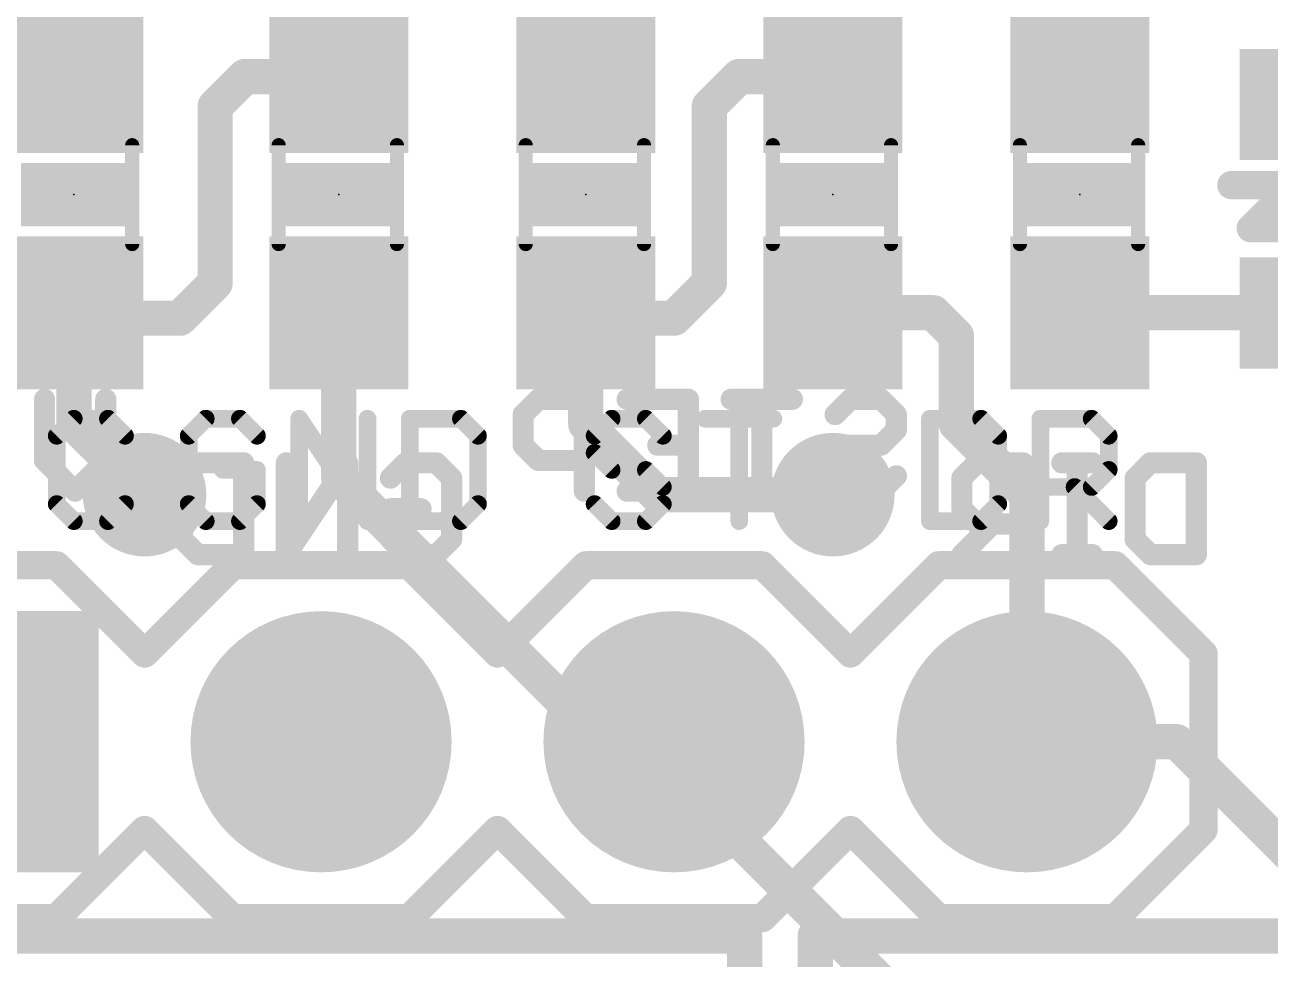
# Model space of a CAD drawing. Extents: x -11.8 to 66.2, y -19.6 to 35.5.
# Drawn here: x 23.27 to 32.23, y 3.52 to 10.24 of the extents above; entities that cross this region are included whole.
import ezdxf

# ---------------------------------------------------------------- set-up
doc = ezdxf.new("R2010")
doc.units = 0
for name, color, linetype in [('1', 12, 'CONTINUOUS'), ('17', 110, 'CONTINUOUS'), ('18', 110, 'CONTINUOUS'), ('21', 41, 'CONTINUOUS'), ('22', 40, 'CONTINUOUS'), ('23', 53, 'CONTINUOUS'), ('51', 53, 'CONTINUOUS')]:
    doc.layers.add(name, color=color, linetype=linetype)

# ---------------------------------------------------------------- blocks, each defined once
blk = doc.blocks.new('RECT')
blk.add_solid([(-0.5, -0.5), (0.5, -0.5), (-0.5, 0.5), (0.5, 0.5)])
blk = doc.blocks.new('SQUAREP')
blk.add_solid([(-0.5, -0.5), (0.5, -0.5), (-0.5, 0.5), (0.5, 0.5)])
blk = doc.blocks.new('ROUNDP')
at = {"const_width": 0.5}
blk.add_lwpolyline([(0, -0.25, 1), (0, 0.25, 1), (0, -0.25)], format="xyb", dxfattribs=at)
blk = doc.blocks.new('ROUNDV')
at = {"const_width": 0.5}
blk.add_lwpolyline([(0, -0.25, 1), (0, 0.25, 1), (0, -0.25)], format="xyb", dxfattribs=at)

msp = doc.modelspace()

# ---------------------------------------------------------------- linework, layer by layer
at = {"layer": '1', "const_width": 0.254}
for points in [[(27.305, 9.867), (27.305, 10.795)], [(23.622, 9.867), (23.622, 10.541)], [(30.861, 10.541), (30.861, 9.867)], [(21.717, 9.867), (23.622, 9.867)], [(24.853, 9.867), (24.638, 9.652)], [(25.527, 9.867), (24.853, 9.867)], [(28.409, 9.867), (28.194, 9.652)], [(29.083, 9.867), (28.409, 9.867)], [(24.638, 9.652), (24.638, 8.382)], [(28.194, 9.652), (28.194, 8.382)], [(24.638, 8.382), (24.384, 8.128)], [(28.194, 8.382), (27.94, 8.128)], [(23.661, 8.128), (23.622, 8.167)], [(23.622, 7.366), (23.622, 8.167)], [(24.384, 8.128), (23.661, 8.128)], [(25.527, 6.985), (25.527, 8.167)], [(27.344, 8.128), (27.305, 8.167)], [(27.305, 7.366), (27.305, 8.167)], [(27.94, 8.128), (27.344, 8.128)], [(29.083, 8.167), (29.806, 8.167)], [(29.806, 8.167), (29.972, 8.001)], [(30.861, 8.167), (32.4088, 8.167)], [(29.972, 8.001), (29.972, 7.366)], [(24.13, 6.858), (23.622, 7.366)], [(27.813, 6.858), (27.305, 7.366)], [(29.972, 7.366), (30.48, 6.858)], [(25.527, 6.985), (27.432, 5.08)], [(29.083, 6.858), (27.813, 6.858)], [(30.48, 6.858), (30.48, 5.08)], [(27.432, 5.08), (27.94, 5.08)], [(27.94, 5.08), (27.94, 4.8422)], [(30.48, 5.08), (31.5578, 5.08)], [(34.1778, 2.46), (31.5578, 5.08)], [(27.94, 4.8422), (30.3222, 2.46)]]:
    msp.add_lwpolyline(points, dxfattribs=at)
at = {"layer": '1', "const_width": 0.127}
for points in [[(23.622, 9.8035, 1), (23.622, 9.9305)], [(24.853, 9.9305, 1), (24.853, 9.8035)], [(24.8979, 9.8221, 1), (24.8081, 9.9119)], [(25.527, 9.8035, 1), (25.527, 9.9305)], [(28.409, 9.9305, 1), (28.409, 9.8035)], [(28.4539, 9.8221, 1), (28.3641, 9.9119)], [(29.083, 9.8035, 1), (29.083, 9.9305)], [(23.5585, 9.867, 1), (23.6855, 9.867)], [(27.2415, 9.867, 1), (27.3685, 9.867)], [(30.7975, 9.867, 1), (30.9245, 9.867)], [(24.7015, 9.652, 1), (24.5745, 9.652)], [(28.2575, 9.652, 1), (28.1305, 9.652)], [(24.5931, 9.6969, 1), (24.6829, 9.6071)], [(28.1491, 9.6969, 1), (28.2389, 9.6071)], [(24.5745, 8.382, 1), (24.7015, 8.382)], [(24.6829, 8.3371, 1), (24.5931, 8.4269)], [(28.1305, 8.382, 1), (28.2575, 8.382)], [(28.2389, 8.3371, 1), (28.1491, 8.4269)], [(23.6669, 8.2119, 1), (23.5771, 8.1221)], [(23.6855, 8.167, 1), (23.5585, 8.167)], [(23.661, 8.1915, 1), (23.661, 8.0645)], [(24.384, 8.0645, 1), (24.384, 8.1915)], [(25.5905, 8.167, 1), (25.4635, 8.167)], [(27.3499, 8.2119, 1), (27.2601, 8.1221)], [(27.3685, 8.167, 1), (27.2415, 8.167)], [(27.344, 8.1915, 1), (27.344, 8.0645)], [(27.94, 8.0645, 1), (27.94, 8.1915)], [(29.083, 8.2305, 1), (29.083, 8.1035)], [(29.8509, 8.2119, 1), (29.7611, 8.1221)], [(29.806, 8.1035, 1), (29.806, 8.2305)], [(30.861, 8.2305, 1), (30.861, 8.1035)], [(23.6161, 8.0831, 1), (23.7059, 8.1729)], [(24.3391, 8.1729, 1), (24.4289, 8.0831)], [(27.2991, 8.0831, 1), (27.3889, 8.1729)], [(27.8951, 8.1729, 1), (27.9849, 8.0831)], [(30.0355, 8.001, 1), (29.9085, 8.001)], [(29.9271, 7.9561, 1), (30.0169, 8.0459)], [(23.6669, 7.4109, 1), (23.5771, 7.3211)], [(27.3499, 7.4109, 1), (27.2601, 7.3211)], [(30.0169, 7.4109, 1), (29.9271, 7.3211)], [(23.5585, 7.366, 1), (23.6855, 7.366)], [(27.2415, 7.366, 1), (27.3685, 7.366)], [(29.9085, 7.366, 1), (30.0355, 7.366)], [(25.5719, 7.0299, 1), (25.4821, 6.9401)], [(25.4635, 6.985, 1), (25.5905, 6.985)], [(24.0851, 6.8131, 1), (24.1749, 6.9029)], [(27.813, 6.9215, 1), (27.813, 6.7945)], [(27.7681, 6.8131, 1), (27.8579, 6.9029)], [(29.083, 6.7945, 1), (29.083, 6.9215)], [(30.5435, 6.858, 1), (30.4165, 6.858)], [(30.4351, 6.8131, 1), (30.5249, 6.9029)], [(27.432, 5.1435, 1), (27.432, 5.0165)], [(28.0035, 5.08, 1), (27.8765, 5.08)], [(27.94, 5.0165, 1), (27.94, 5.1435)], [(30.48, 5.1435, 1), (30.48, 5.0165)], [(31.6027, 5.1249, 1), (31.5129, 5.0351)], [(31.5578, 5.0165, 1), (31.5578, 5.1435)], [(27.3871, 5.0351, 1), (27.4769, 5.1249)], [(30.4165, 5.08, 1), (30.5435, 5.08)], [(27.9849, 4.8871, 1), (27.8951, 4.7973)], [(27.8765, 4.8422, 1), (28.0035, 4.8422)]]:
    msp.add_lwpolyline(points, format="xyb", dxfattribs=at)
at = {"layer": '21'}
for points, const_width in [([(31.9504, 9.0854), (32.4104, 9.0854)], 0.2032), ([(32.4104, 9.0954), (32.0904, 8.7754)], 0.2032), ([(32.0904, 8.7754), (32.7204, 8.7754)], 0.2032), ([(23.6208, 7.4047), (23.4979, 7.2819)], 0.127), ([(23.8665, 7.4047), (23.6208, 7.4047)], 0.127), ([(23.9894, 7.2819), (23.8665, 7.4047)], 0.127), ([(24.5704, 7.4047), (24.4475, 7.2819)], 0.127), ([(24.8161, 7.4047), (24.5704, 7.4047)], 0.127), ([(24.939, 7.2819), (24.8161, 7.4047)], 0.127), ([(25.2427, 6.6675), (25.2427, 7.4047)], 0.127), ([(25.2427, 7.4047), (25.7342, 6.6675)], 0.127), ([(25.7342, 6.6675), (25.7342, 7.4047)], 0.127), ([(26.0379, 7.4047), (26.0379, 6.6675)], 0.127), ([(26.4065, 7.4047), (26.0379, 7.4047)], 0.127), ([(26.5294, 7.2819), (26.4065, 7.4047)], 0.127), ([(27.4914, 7.4047), (27.3685, 7.2819)], 0.127), ([(27.7371, 7.4047), (27.4914, 7.4047)], 0.127), ([(27.86, 7.2819), (27.7371, 7.4047)], 0.127), ([(28.1637, 7.4047), (28.6552, 7.4047)], 0.127), ([(28.4094, 6.6675), (28.4094, 7.4047)], 0.127), ([(29.7815, 7.4047), (29.7815, 6.6675)], 0.127), ([(30.1501, 7.4047), (29.7815, 7.4047)], 0.127), ([(30.273, 7.2819), (30.1501, 7.4047)], 0.127), ([(30.5767, 6.6675), (30.5767, 7.4047)], 0.127), ([(30.5767, 7.4047), (30.9453, 7.4047)], 0.127), ([(30.9453, 7.4047), (31.0682, 7.2819)], 0.127), ([(23.4979, 7.2819), (23.4979, 6.7904)], 0.127), ([(24.4475, 7.2819), (24.4475, 6.7904)], 0.127), ([(26.5294, 6.7904), (26.5294, 7.2819)], 0.127), ([(27.3685, 7.2819), (27.3685, 7.159)], 0.127), ([(30.273, 6.7904), (30.273, 7.2819)], 0.127), ([(31.0682, 7.2819), (31.0682, 7.0361)], 0.127), ([(27.3685, 7.159), (27.4914, 7.0361)], 0.127), ([(24.939, 7.0361), (24.6932, 7.0361)], 0.127), ([(24.939, 6.7904), (24.939, 7.0361)], 0.127), ([(27.4914, 7.0361), (27.7371, 7.0361)], 0.127), ([(27.7371, 7.0361), (27.86, 6.9132)], 0.127), ([(31.0682, 7.0361), (30.9453, 6.9132)], 0.127), ([(27.86, 6.9132), (27.86, 6.7904)], 0.127), ([(30.9453, 6.9132), (30.5767, 6.9132)], 0.127), ([(30.8224, 6.9132), (31.0682, 6.6675)], 0.127), ([(23.4979, 6.7904), (23.6208, 6.6675)], 0.127), ([(23.8665, 6.6675), (23.9894, 6.7904)], 0.127), ([(24.4475, 6.7904), (24.5704, 6.6675)], 0.127), ([(24.8161, 6.6675), (24.939, 6.7904)], 0.127), ([(26.4065, 6.6675), (26.5294, 6.7904)], 0.127), ([(27.4914, 6.6675), (27.3685, 6.7904)], 0.127), ([(27.86, 6.7904), (27.7371, 6.6675)], 0.127), ([(30.1501, 6.6675), (30.273, 6.7904)], 0.127), ([(23.6208, 6.6675), (23.8665, 6.6675)], 0.127), ([(24.5704, 6.6675), (24.8161, 6.6675)], 0.127), ([(26.0379, 6.6675), (26.4065, 6.6675)], 0.127), ([(27.7371, 6.6675), (27.4914, 6.6675)], 0.127), ([(29.7815, 6.6675), (30.1501, 6.6675)], 0.127), ([(22.225, 6.35), (23.495, 6.35)], 0.2032), ([(23.495, 6.35), (24.13, 5.715)], 0.2032), ([(24.13, 5.715), (24.765, 6.35)], 0.2032), ([(24.765, 6.35), (26.035, 6.35)], 0.2032), ([(26.035, 6.35), (26.67, 5.715)], 0.2032), ([(26.67, 5.715), (27.305, 6.35)], 0.2032), ([(27.305, 6.35), (28.575, 6.35)], 0.2032), ([(28.575, 6.35), (29.21, 5.715)], 0.2032), ([(29.845, 6.35), (29.21, 5.715)], 0.2032), ([(29.845, 6.35), (31.115, 6.35)], 0.2032), ([(31.115, 6.35), (31.75, 5.715)], 0.2032), ([(31.75, 5.715), (31.75, 4.445)], 0.2032), ([(24.13, 4.445), (23.495, 3.81)], 0.2032), ([(24.765, 3.81), (24.13, 4.445)], 0.2032), ([(26.67, 4.445), (26.035, 3.81)], 0.2032), ([(27.305, 3.81), (26.67, 4.445)], 0.2032), ([(29.21, 4.445), (28.575, 3.81)], 0.2032), ([(29.21, 4.445), (29.845, 3.81)], 0.2032), ([(31.75, 4.445), (31.115, 3.81)], 0.2032), ([(23.495, 3.81), (22.225, 3.81)], 0.2032), ([(26.035, 3.81), (24.765, 3.81)], 0.2032), ([(28.575, 3.81), (27.305, 3.81)], 0.2032), ([(31.115, 3.81), (29.845, 3.81)], 0.2032)]:
    msp.add_lwpolyline(points, dxfattribs=dict(at, const_width=const_width))
for points, const_width in [([(31.9504, 9.1362, 1), (31.9504, 9.0346)], 0.1016), ([(32.0904, 8.8262, 1), (32.0904, 8.7246)], 0.1016), ([(32.0545, 8.8113, 1), (32.1263, 8.7395)], 0.1016), ([(23.6208, 7.4365, 1), (23.6208, 7.373)], 0.0635), ([(23.6432, 7.3823, 1), (23.5983, 7.4272)], 0.0635), ([(23.8889, 7.4272, 1), (23.844, 7.3823)], 0.0635), ([(23.8665, 7.373, 1), (23.8665, 7.4365)], 0.0635), ([(24.5704, 7.4365, 1), (24.5704, 7.373)], 0.0635), ([(24.5928, 7.3823, 1), (24.5479, 7.4272)], 0.0635), ([(24.8386, 7.4272, 1), (24.7937, 7.3823)], 0.0635), ([(24.8161, 7.373, 1), (24.8161, 7.4365)], 0.0635), ([(25.2744, 7.4047, 1), (25.2109, 7.4047)], 0.0635), ([(25.2691, 7.4223, 1), (25.2163, 7.3871)], 0.0635), ([(25.7659, 7.4047, 1), (25.7024, 7.4047)], 0.0635), ([(26.0696, 7.4047, 1), (26.0061, 7.4047)], 0.0635), ([(26.0379, 7.4365, 1), (26.0379, 7.373)], 0.0635), ([(26.4289, 7.4272, 1), (26.384, 7.3823)], 0.0635), ([(26.4065, 7.373, 1), (26.4065, 7.4365)], 0.0635), ([(27.4914, 7.4365, 1), (27.4914, 7.373)], 0.0635), ([(27.5138, 7.3823, 1), (27.4689, 7.4272)], 0.0635), ([(27.7596, 7.4272, 1), (27.7147, 7.3823)], 0.0635), ([(27.7371, 7.373, 1), (27.7371, 7.4365)], 0.0635), ([(28.1637, 7.4365, 1), (28.1637, 7.373)], 0.0635), ([(28.4412, 7.4047, 1), (28.3777, 7.4047)], 0.0635), ([(28.6552, 7.373, 1), (28.6552, 7.4365)], 0.0635), ([(29.7815, 7.4365, 1), (29.7815, 7.373)], 0.0635), ([(29.8133, 7.4047, 1), (29.7498, 7.4047)], 0.0635), ([(30.1726, 7.4272, 1), (30.1277, 7.3823)], 0.0635), ([(30.1501, 7.373, 1), (30.1501, 7.4365)], 0.0635), ([(30.6084, 7.4047, 1), (30.5449, 7.4047)], 0.0635), ([(30.5767, 7.4365, 1), (30.5767, 7.373)], 0.0635), ([(30.9678, 7.4272, 1), (30.9229, 7.3823)], 0.0635), ([(30.9453, 7.373, 1), (30.9453, 7.4365)], 0.0635), ([(23.5296, 7.2819, 1), (23.4661, 7.2819)], 0.0635), ([(23.4754, 7.3043, 1), (23.5203, 7.2594)], 0.0635), ([(23.9669, 7.2594, 1), (24.0118, 7.3043)], 0.0635), ([(24.425, 7.3043, 1), (24.47, 7.2594)], 0.0635), ([(24.4793, 7.2819, 1), (24.4158, 7.2819)], 0.0635), ([(24.9165, 7.2594, 1), (24.9614, 7.3043)], 0.0635), ([(26.5611, 7.2819, 1), (26.4976, 7.2819)], 0.0635), ([(26.5069, 7.2594, 1), (26.5518, 7.3043)], 0.0635), ([(27.346, 7.3043, 1), (27.391, 7.2594)], 0.0635), ([(27.4002, 7.2819, 1), (27.3368, 7.2819)], 0.0635), ([(27.8375, 7.2594, 1), (27.8824, 7.3043)], 0.0635), ([(30.3047, 7.2819, 1), (30.2412, 7.2819)], 0.0635), ([(30.2505, 7.2594, 1), (30.2954, 7.3043)], 0.0635), ([(31.0999, 7.2819, 1), (31.0364, 7.2819)], 0.0635), ([(31.0457, 7.2594, 1), (31.0906, 7.3043)], 0.0635), ([(27.391, 7.1814, 1), (27.346, 7.1365)], 0.0635), ([(27.3368, 7.159, 1), (27.4002, 7.159)], 0.0635), ([(24.6932, 7.0679, 1), (24.6932, 7.0044)], 0.0635), ([(24.9707, 7.0361, 1), (24.9072, 7.0361)], 0.0635), ([(24.939, 7.0044, 1), (24.939, 7.0679)], 0.0635), ([(27.4914, 7.0679, 1), (27.4914, 7.0044)], 0.0635), ([(27.4689, 7.0137, 1), (27.5138, 7.0586)], 0.0635), ([(27.7596, 7.0586, 1), (27.7147, 7.0137)], 0.0635), ([(27.7371, 7.0044, 1), (27.7371, 7.0679)], 0.0635), ([(31.0906, 7.0137, 1), (31.0457, 7.0586)], 0.0635), ([(31.0364, 7.0361, 1), (31.0999, 7.0361)], 0.0635), ([(27.8917, 6.9132, 1), (27.8282, 6.9132)], 0.0635), ([(27.8375, 6.8908, 1), (27.8824, 6.9357)], 0.0635), ([(30.5767, 6.945, 1), (30.5767, 6.8815)], 0.0635), ([(30.8449, 6.9357, 1), (30.8, 6.8908)], 0.0635), ([(30.9229, 6.9357, 1), (30.9678, 6.8908)], 0.0635), ([(30.9453, 6.8815, 1), (30.9453, 6.945)], 0.0635), ([(23.5203, 6.8128, 1), (23.4754, 6.7679)], 0.0635), ([(23.4661, 6.7904, 1), (23.5296, 6.7904)], 0.0635), ([(24.0118, 6.7679, 1), (23.9669, 6.8128)], 0.0635), ([(24.47, 6.8128, 1), (24.425, 6.7679)], 0.0635), ([(24.4158, 6.7904, 1), (24.4793, 6.7904)], 0.0635), ([(24.9072, 6.7904, 1), (24.9707, 6.7904)], 0.0635), ([(24.9614, 6.7679, 1), (24.9165, 6.8128)], 0.0635), ([(26.4976, 6.7904, 1), (26.5611, 6.7904)], 0.0635), ([(26.5518, 6.7679, 1), (26.5069, 6.8128)], 0.0635), ([(27.391, 6.8128, 1), (27.346, 6.7679)], 0.0635), ([(27.8282, 6.7904, 1), (27.8917, 6.7904)], 0.0635), ([(27.8824, 6.7679, 1), (27.8375, 6.8128)], 0.0635), ([(30.2412, 6.7904, 1), (30.3047, 6.7904)], 0.0635), ([(30.2954, 6.7679, 1), (30.2505, 6.8128)], 0.0635), ([(23.6208, 6.6993, 1), (23.6208, 6.6358)], 0.0635), ([(23.5983, 6.645, 1), (23.6432, 6.69)], 0.0635), ([(23.844, 6.69, 1), (23.8889, 6.645)], 0.0635), ([(23.8665, 6.6358, 1), (23.8665, 6.6993)], 0.0635), ([(24.5704, 6.6993, 1), (24.5704, 6.6358)], 0.0635), ([(24.5479, 6.645, 1), (24.5928, 6.69)], 0.0635), ([(24.7937, 6.69, 1), (24.8386, 6.645)], 0.0635), ([(24.8161, 6.6358, 1), (24.8161, 6.6993)], 0.0635), ([(26.0379, 6.6993, 1), (26.0379, 6.6358)], 0.0635), ([(26.384, 6.69, 1), (26.4289, 6.645)], 0.0635), ([(26.4065, 6.6358, 1), (26.4065, 6.6993)], 0.0635), ([(27.4914, 6.6993, 1), (27.4914, 6.6358)], 0.0635), ([(27.4689, 6.645, 1), (27.5138, 6.69)], 0.0635), ([(27.7147, 6.69, 1), (27.7596, 6.645)], 0.0635), ([(27.7371, 6.6358, 1), (27.7371, 6.6993)], 0.0635), ([(29.7815, 6.6993, 1), (29.7815, 6.6358)], 0.0635), ([(30.1277, 6.69, 1), (30.1726, 6.645)], 0.0635), ([(30.1501, 6.6358, 1), (30.1501, 6.6993)], 0.0635), ([(31.0457, 6.645, 1), (31.0906, 6.69)], 0.0635), ([(25.2109, 6.6675, 1), (25.2744, 6.6675)], 0.0635), ([(25.7024, 6.6675, 1), (25.7659, 6.6675)], 0.0635), ([(25.7078, 6.6499, 1), (25.7606, 6.6851)], 0.0635), ([(26.0061, 6.6675, 1), (26.0696, 6.6675)], 0.0635), ([(28.3777, 6.6675, 1), (28.4412, 6.6675)], 0.0635), ([(29.7498, 6.6675, 1), (29.8133, 6.6675)], 0.0635), ([(30.5449, 6.6675, 1), (30.6084, 6.6675)], 0.0635), ([(23.5309, 6.3859, 1), (23.4591, 6.3141)], 0.1016), ([(23.495, 6.2992, 1), (23.495, 6.4008)], 0.1016), ([(24.765, 6.4008, 1), (24.765, 6.2992)], 0.1016), ([(24.8009, 6.3141, 1), (24.7291, 6.3859)], 0.1016), ([(26.0709, 6.3859, 1), (25.9991, 6.3141)], 0.1016), ([(26.035, 6.2992, 1), (26.035, 6.4008)], 0.1016), ([(27.305, 6.4008, 1), (27.305, 6.2992)], 0.1016), ([(27.3409, 6.3141, 1), (27.2691, 6.3859)], 0.1016), ([(28.6109, 6.3859, 1), (28.5391, 6.3141)], 0.1016), ([(28.575, 6.2992, 1), (28.575, 6.4008)], 0.1016), ([(29.845, 6.4008, 1), (29.845, 6.2992)], 0.1016), ([(29.8809, 6.3141, 1), (29.8091, 6.3859)], 0.1016), ([(31.1509, 6.3859, 1), (31.0791, 6.3141)], 0.1016), ([(31.115, 6.2992, 1), (31.115, 6.4008)], 0.1016), ([(24.0941, 5.7509, 1), (24.1659, 5.6791)], 0.1016), ([(24.0941, 5.6791, 1), (24.1659, 5.7509)], 0.1016), ([(26.6341, 5.7509, 1), (26.7059, 5.6791)], 0.1016), ([(26.6341, 5.6791, 1), (26.7059, 5.7509)], 0.1016), ([(29.1741, 5.7509, 1), (29.2459, 5.6791)], 0.1016), ([(29.1741, 5.6791, 1), (29.2459, 5.7509)], 0.1016), ([(31.8008, 5.715, 1), (31.6992, 5.715)], 0.1016), ([(31.7141, 5.6791, 1), (31.7859, 5.7509)], 0.1016), ([(24.1659, 4.4809, 1), (24.0941, 4.4091)], 0.1016), ([(24.1659, 4.4091, 1), (24.0941, 4.4809)], 0.1016), ([(26.7059, 4.4809, 1), (26.6341, 4.4091)], 0.1016), ([(26.7059, 4.4091, 1), (26.6341, 4.4809)], 0.1016), ([(29.2459, 4.4809, 1), (29.1741, 4.4091)], 0.1016), ([(29.2459, 4.4091, 1), (29.1741, 4.4809)], 0.1016), ([(31.6992, 4.445, 1), (31.8008, 4.445)], 0.1016), ([(31.7859, 4.4091, 1), (31.7141, 4.4809)], 0.1016), ([(23.4591, 3.8459, 1), (23.5309, 3.7741)], 0.1016), ([(23.495, 3.7592, 1), (23.495, 3.8608)], 0.1016), ([(24.765, 3.8608, 1), (24.765, 3.7592)], 0.1016), ([(24.7291, 3.7741, 1), (24.8009, 3.8459)], 0.1016), ([(25.9991, 3.8459, 1), (26.0709, 3.7741)], 0.1016), ([(26.035, 3.7592, 1), (26.035, 3.8608)], 0.1016), ([(27.305, 3.8608, 1), (27.305, 3.7592)], 0.1016), ([(27.2691, 3.7741, 1), (27.3409, 3.8459)], 0.1016), ([(28.5391, 3.8459, 1), (28.6109, 3.7741)], 0.1016), ([(28.575, 3.7592, 1), (28.575, 3.8608)], 0.1016), ([(29.845, 3.8608, 1), (29.845, 3.7592)], 0.1016), ([(29.8091, 3.7741, 1), (29.8809, 3.8459)], 0.1016), ([(31.0791, 3.8459, 1), (31.1509, 3.7741)], 0.1016), ([(31.115, 3.7592, 1), (31.115, 3.8608)], 0.1016)]:
    msp.add_lwpolyline(points, format="xyb", dxfattribs=dict(at, const_width=const_width))
at = {"layer": '22'}
for points, const_width in [([(23.41, 7.1037), (23.41, 7.5444)], 0.1524), ([(23.8506, 7.5444), (23.8506, 7.1037)], 0.1524), ([(26.9645, 7.5444), (26.8543, 7.4342)], 0.1524), ([(27.295, 7.5444), (26.9645, 7.5444)], 0.1524), ([(27.295, 6.8834), (27.295, 7.5444)], 0.1524), ([(27.6027, 7.5444), (28.0434, 7.5444)], 0.1524), ([(28.0434, 7.5444), (28.0434, 6.8834)], 0.1524), ([(28.7918, 7.5444), (28.3511, 7.5444)], 0.1524), ([(28.5715, 6.8834), (28.5715, 7.5444)], 0.1524), ([(29.0996, 7.4342), (29.2097, 7.5444)], 0.1524), ([(29.2097, 7.5444), (29.43, 7.5444)], 0.1524), ([(29.43, 7.5444), (29.5402, 7.4342)], 0.1524), ([(26.8543, 7.4342), (26.8543, 7.2139)], 0.1524), ([(29.5402, 7.4342), (29.5402, 7.324)], 0.1524), ([(29.5402, 7.324), (29.43, 7.2139)], 0.1524), ([(26.8543, 7.2139), (26.9645, 7.1037)], 0.1524), ([(28.0434, 7.2139), (27.8231, 7.2139)], 0.1524), ([(29.2097, 7.2139), (29.0996, 7.1037)], 0.1524), ([(29.43, 7.2139), (29.2097, 7.2139)], 0.1524), ([(23.6303, 6.8834), (23.41, 7.1037)], 0.1524), ([(23.8506, 7.1037), (23.6303, 6.8834)], 0.1524), ([(26.9645, 7.1037), (27.295, 7.1037)], 0.1524), ([(29.0996, 7.1037), (29.0996, 6.9936)], 0.1524), ([(24.4023, 6.977), (24.5125, 7.0872)], 0.1524), ([(24.5125, 7.0872), (24.843, 7.0872)], 0.1524), ([(24.843, 7.0872), (24.843, 6.4262)], 0.1524), ([(25.5914, 7.0872), (25.1507, 6.4262)], 0.1524), ([(25.1507, 6.4262), (25.1507, 7.0872)], 0.1524), ([(25.5914, 6.4262), (25.5914, 7.0872)], 0.1524), ([(25.8992, 6.977), (26.0093, 7.0872)], 0.1524), ([(26.0093, 7.0872), (26.2296, 7.0872)], 0.1524), ([(26.2296, 7.0872), (26.3398, 6.977)], 0.1524), ([(30.1214, 7.0872), (30.0112, 6.977)], 0.1524), ([(30.4518, 7.0872), (30.1214, 7.0872)], 0.1524), ([(30.4518, 6.4262), (30.4518, 7.0872)], 0.1524), ([(30.9508, 7.0872), (30.7305, 7.0872)], 0.1524), ([(30.8406, 6.4262), (30.8406, 7.0872)], 0.1524), ([(31.2586, 6.977), (31.3687, 7.0872)], 0.1524), ([(31.3687, 7.0872), (31.6992, 7.0872)], 0.1524), ([(31.6992, 7.0872), (31.6992, 6.4262)], 0.1524), ([(24.4023, 6.5364), (24.4023, 6.977)], 0.1524), ([(26.3398, 6.977), (26.3398, 6.5364)], 0.1524), ([(29.0996, 6.9936), (29.2097, 6.8834)], 0.1524), ([(29.43, 6.8834), (29.5402, 6.9936)], 0.1524), ([(30.0112, 6.977), (30.0112, 6.7567)], 0.1524), ([(31.2586, 6.5364), (31.2586, 6.977)], 0.1524), ([(28.0434, 6.8834), (27.6027, 6.8834)], 0.1524), ([(29.2097, 6.8834), (29.43, 6.8834)], 0.1524), ([(25.8992, 6.5364), (25.8992, 6.7567)], 0.1524), ([(25.8992, 6.7567), (26.1195, 6.7567)], 0.1524), ([(30.0112, 6.7567), (30.1214, 6.6465)], 0.1524), ([(30.2315, 6.6465), (30.0112, 6.4262)], 0.1524), ([(30.1214, 6.6465), (30.4518, 6.6465)], 0.1524), ([(24.5125, 6.4262), (24.4023, 6.5364)], 0.1524), ([(26.0093, 6.4262), (25.8992, 6.5364)], 0.1524), ([(26.3398, 6.5364), (26.2296, 6.4262)], 0.1524), ([(31.3687, 6.4262), (31.2586, 6.5364)], 0.1524), ([(24.843, 6.4262), (24.5125, 6.4262)], 0.1524), ([(26.2296, 6.4262), (26.0093, 6.4262)], 0.1524), ([(30.9508, 6.4262), (30.7305, 6.4262)], 0.1524), ([(31.6992, 6.4262), (31.3687, 6.4262)], 0.1524), ([(21.971, 3.683), (28.448, 3.683)], 0.254), ([(28.448, 3.683), (28.448, 1.397)], 0.254), ([(28.956, 1.397), (28.956, 3.683)], 0.254), ([(28.956, 3.683), (35.56, 3.683)], 0.254)]:
    msp.add_lwpolyline(points, dxfattribs=dict(at, const_width=const_width))
for points, const_width in [([(23.4481, 7.5444, 1), (23.3719, 7.5444)], 0.0762), ([(23.8887, 7.5444, 1), (23.8125, 7.5444)], 0.0762), ([(26.9645, 7.5825, 1), (26.9645, 7.5063)], 0.0762), ([(26.9914, 7.5174, 1), (26.9375, 7.5713)], 0.0762), ([(27.3331, 7.5444, 1), (27.2569, 7.5444)], 0.0762), ([(27.295, 7.5063, 1), (27.295, 7.5825)], 0.0762), ([(27.6027, 7.5825, 1), (27.6027, 7.5063)], 0.0762), ([(28.0815, 7.5444, 1), (28.0053, 7.5444)], 0.0762), ([(28.0434, 7.5063, 1), (28.0434, 7.5825)], 0.0762), ([(28.3511, 7.5825, 1), (28.3511, 7.5063)], 0.0762), ([(28.6096, 7.5444, 1), (28.5334, 7.5444)], 0.0762), ([(28.7918, 7.5063, 1), (28.7918, 7.5825)], 0.0762), ([(29.2097, 7.5825, 1), (29.2097, 7.5063)], 0.0762), ([(29.2367, 7.5174, 1), (29.1828, 7.5713)], 0.0762), ([(29.457, 7.5713, 1), (29.4031, 7.5174)], 0.0762), ([(29.43, 7.5063, 1), (29.43, 7.5825)], 0.0762), ([(26.8924, 7.4342, 1), (26.8162, 7.4342)], 0.0762), ([(26.8274, 7.4611, 1), (26.8813, 7.4073)], 0.0762), ([(29.0726, 7.4611, 1), (29.1265, 7.4073)], 0.0762), ([(29.5783, 7.4342, 1), (29.5021, 7.4342)], 0.0762), ([(29.5133, 7.4073, 1), (29.5671, 7.4611)], 0.0762), ([(29.5021, 7.324, 1), (29.5783, 7.324)], 0.0762), ([(29.5671, 7.2971, 1), (29.5133, 7.351)], 0.0762), ([(26.8813, 7.2408, 1), (26.8274, 7.1869)], 0.0762), ([(27.8231, 7.252, 1), (27.8231, 7.1758)], 0.0762), ([(28.0434, 7.1758, 1), (28.0434, 7.252)], 0.0762), ([(29.2097, 7.252, 1), (29.2097, 7.1758)], 0.0762), ([(29.2367, 7.1869, 1), (29.1828, 7.2408)], 0.0762), ([(29.4031, 7.2408, 1), (29.457, 7.1869)], 0.0762), ([(29.43, 7.1758, 1), (29.43, 7.252)], 0.0762), ([(23.4369, 7.1307, 1), (23.383, 7.0768)], 0.0762), ([(23.8775, 7.0768, 1), (23.8237, 7.1307)], 0.0762), ([(26.8162, 7.2139, 1), (26.8924, 7.2139)], 0.0762), ([(26.9645, 7.1418, 1), (26.9645, 7.0656)], 0.0762), ([(26.9375, 7.0768, 1), (26.9914, 7.1307)], 0.0762), ([(27.295, 7.0656, 1), (27.295, 7.1418)], 0.0762), ([(29.0726, 7.1307, 1), (29.1265, 7.0768)], 0.0762), ([(29.1377, 7.1037, 1), (29.0615, 7.1037)], 0.0762), ([(23.3719, 7.1037, 1), (23.4481, 7.1037)], 0.0762), ([(23.8125, 7.1037, 1), (23.8887, 7.1037)], 0.0762), ([(24.5125, 7.1253, 1), (24.5125, 7.0491)], 0.0762), ([(24.5394, 7.0602, 1), (24.4855, 7.1141)], 0.0762), ([(24.8811, 7.0872, 1), (24.8049, 7.0872)], 0.0762), ([(24.843, 7.0491, 1), (24.843, 7.1253)], 0.0762), ([(25.1888, 7.0872, 1), (25.1126, 7.0872)], 0.0762), ([(25.6295, 7.0872, 1), (25.5533, 7.0872)], 0.0762), ([(25.6231, 7.066, 1), (25.5597, 7.1083)], 0.0762), ([(26.0093, 7.1253, 1), (26.0093, 7.0491)], 0.0762), ([(26.0363, 7.0602, 1), (25.9824, 7.1141)], 0.0762), ([(26.2566, 7.1141, 1), (26.2027, 7.0602)], 0.0762), ([(26.2296, 7.0491, 1), (26.2296, 7.1253)], 0.0762), ([(30.1214, 7.1253, 1), (30.1214, 7.0491)], 0.0762), ([(30.1483, 7.0602, 1), (30.0944, 7.1141)], 0.0762), ([(30.4899, 7.0872, 1), (30.4137, 7.0872)], 0.0762), ([(30.4518, 7.0491, 1), (30.4518, 7.1253)], 0.0762), ([(30.7305, 7.1253, 1), (30.7305, 7.0491)], 0.0762), ([(30.8787, 7.0872, 1), (30.8025, 7.0872)], 0.0762), ([(30.9508, 7.0491, 1), (30.9508, 7.1253)], 0.0762), ([(31.3687, 7.1253, 1), (31.3687, 7.0491)], 0.0762), ([(31.3957, 7.0602, 1), (31.3418, 7.1141)], 0.0762), ([(31.7373, 7.0872, 1), (31.6611, 7.0872)], 0.0762), ([(31.6992, 7.0491, 1), (31.6992, 7.1253)], 0.0762), ([(24.4404, 6.977, 1), (24.3642, 6.977)], 0.0762), ([(24.3754, 7.0039, 1), (24.4293, 6.9501)], 0.0762), ([(25.8722, 7.0039, 1), (25.9261, 6.9501)], 0.0762), ([(26.3779, 6.977, 1), (26.3017, 6.977)], 0.0762), ([(26.3129, 6.9501, 1), (26.3667, 7.0039)], 0.0762), ([(29.1265, 7.0205, 1), (29.0726, 6.9666)], 0.0762), ([(29.0615, 6.9936, 1), (29.1377, 6.9936)], 0.0762), ([(29.5671, 6.9666, 1), (29.5133, 7.0205)], 0.0762), ([(30.0493, 6.977, 1), (29.9731, 6.977)], 0.0762), ([(29.9843, 7.0039, 1), (30.0381, 6.9501)], 0.0762), ([(31.2967, 6.977, 1), (31.2205, 6.977)], 0.0762), ([(31.2316, 7.0039, 1), (31.2855, 6.9501)], 0.0762), ([(23.6033, 6.9103, 1), (23.6572, 6.8565)], 0.0762), ([(23.6033, 6.8565, 1), (23.6572, 6.9103)], 0.0762), ([(27.2569, 6.8834, 1), (27.3331, 6.8834)], 0.0762), ([(27.6027, 6.9215, 1), (27.6027, 6.8453)], 0.0762), ([(28.0053, 6.8834, 1), (28.0815, 6.8834)], 0.0762), ([(28.0434, 6.8453, 1), (28.0434, 6.9215)], 0.0762), ([(28.5334, 6.8834, 1), (28.6096, 6.8834)], 0.0762), ([(29.2097, 6.9215, 1), (29.2097, 6.8453)], 0.0762), ([(29.1828, 6.8565, 1), (29.2367, 6.9103)], 0.0762), ([(29.4031, 6.9103, 1), (29.457, 6.8565)], 0.0762), ([(29.43, 6.8453, 1), (29.43, 6.9215)], 0.0762), ([(25.9373, 6.7567, 1), (25.8611, 6.7567)], 0.0762), ([(25.8992, 6.7948, 1), (25.8992, 6.7186)], 0.0762), ([(26.1195, 6.7186, 1), (26.1195, 6.7948)], 0.0762), ([(30.0381, 6.7836, 1), (29.9843, 6.7297)], 0.0762), ([(29.9731, 6.7567, 1), (30.0493, 6.7567)], 0.0762), ([(30.1214, 6.6846, 1), (30.1214, 6.6084)], 0.0762), ([(30.2585, 6.6196, 1), (30.2046, 6.6735)], 0.0762), ([(30.4518, 6.6084, 1), (30.4518, 6.6846)], 0.0762), ([(30.0944, 6.6196, 1), (30.1483, 6.6735)], 0.0762), ([(24.4293, 6.5633, 1), (24.3754, 6.5094)], 0.0762), ([(24.3642, 6.5364, 1), (24.4404, 6.5364)], 0.0762), ([(25.9261, 6.5633, 1), (25.8722, 6.5094)], 0.0762), ([(25.8611, 6.5364, 1), (25.9373, 6.5364)], 0.0762), ([(26.3017, 6.5364, 1), (26.3779, 6.5364)], 0.0762), ([(26.3667, 6.5094, 1), (26.3129, 6.5633)], 0.0762), ([(31.2855, 6.5633, 1), (31.2316, 6.5094)], 0.0762), ([(31.2205, 6.5364, 1), (31.2967, 6.5364)], 0.0762), ([(24.5125, 6.4643, 1), (24.5125, 6.3881)], 0.0762), ([(24.4855, 6.3993, 1), (24.5394, 6.4531)], 0.0762), ([(24.8049, 6.4262, 1), (24.8811, 6.4262)], 0.0762), ([(24.843, 6.3881, 1), (24.843, 6.4643)], 0.0762), ([(25.119, 6.4473, 1), (25.1824, 6.4051)], 0.0762), ([(25.1126, 6.4262, 1), (25.1888, 6.4262)], 0.0762), ([(25.5533, 6.4262, 1), (25.6295, 6.4262)], 0.0762), ([(26.0093, 6.4643, 1), (26.0093, 6.3881)], 0.0762), ([(25.9824, 6.3993, 1), (26.0363, 6.4531)], 0.0762), ([(26.2027, 6.4531, 1), (26.2566, 6.3993)], 0.0762), ([(26.2296, 6.3881, 1), (26.2296, 6.4643)], 0.0762), ([(29.9843, 6.4531, 1), (30.0381, 6.3993)], 0.0762), ([(30.4137, 6.4262, 1), (30.4899, 6.4262)], 0.0762), ([(30.7305, 6.4643, 1), (30.7305, 6.3881)], 0.0762), ([(30.8025, 6.4262, 1), (30.8787, 6.4262)], 0.0762), ([(30.9508, 6.3881, 1), (30.9508, 6.4643)], 0.0762), ([(31.3687, 6.4643, 1), (31.3687, 6.3881)], 0.0762), ([(31.3418, 6.3993, 1), (31.3957, 6.4531)], 0.0762), ([(31.6611, 6.4262, 1), (31.7373, 6.4262)], 0.0762), ([(31.6992, 6.3881, 1), (31.6992, 6.4643)], 0.0762), ([(28.5115, 3.683, 1), (28.3845, 3.683)], 0.127), ([(28.448, 3.6195, 1), (28.448, 3.7465)], 0.127), ([(29.0195, 3.683, 1), (28.8925, 3.683)], 0.127), ([(28.956, 3.7465, 1), (28.956, 3.6195)], 0.127)]:
    msp.add_lwpolyline(points, format="xyb", dxfattribs=dict(at, const_width=const_width))
at = {"layer": '23'}
for p in [(23.622, 9.017), (25.527, 9.017), (27.305, 9.017), (29.083, 9.017), (30.861, 9.017)]:
    msp.add_point(p, dxfattribs=at)
at = {"layer": '51', "const_width": 0.1016}
for points in [[(24.041, 8.661), (24.041, 9.373)], [(25.095, 8.661), (25.095, 9.373)], [(25.946, 8.661), (25.946, 9.373)], [(26.873, 8.661), (26.873, 9.373)], [(27.724, 8.661), (27.724, 9.373)], [(28.651, 8.661), (28.651, 9.373)], [(29.502, 8.661), (29.502, 9.373)], [(30.429, 8.661), (30.429, 9.373)], [(31.28, 8.661), (31.28, 9.373)]]:
    msp.add_lwpolyline(points, dxfattribs=at)
at = {"layer": '51', "const_width": 0.0508}
for points in [[(24.0664, 9.373, 1), (24.0156, 9.373)], [(25.1204, 9.373, 1), (25.0696, 9.373)], [(25.9714, 9.373, 1), (25.9206, 9.373)], [(26.8984, 9.373, 1), (26.8476, 9.373)], [(27.7494, 9.373, 1), (27.6986, 9.373)], [(28.6764, 9.373, 1), (28.6256, 9.373)], [(29.5274, 9.373, 1), (29.4766, 9.373)], [(30.4544, 9.373, 1), (30.4036, 9.373)], [(31.3054, 9.373, 1), (31.2546, 9.373)], [(24.0156, 8.661, 1), (24.0664, 8.661)], [(25.0696, 8.661, 1), (25.1204, 8.661)], [(25.9206, 8.661, 1), (25.9714, 8.661)], [(26.8476, 8.661, 1), (26.8984, 8.661)], [(27.6986, 8.661, 1), (27.7494, 8.661)], [(28.6256, 8.661, 1), (28.6764, 8.661)], [(29.4766, 8.661, 1), (29.5274, 8.661)], [(30.4036, 8.661, 1), (30.4544, 8.661)], [(31.2546, 8.661, 1), (31.3054, 8.661)]]:
    msp.add_lwpolyline(points, format="xyb", dxfattribs=at)

# ---------------------------------------------------------------- block references
at = {"layer": '1', "xscale": 1.1, "rotation": 90}
for p in [(23.622, 9.867), (25.527, 9.867), (27.305, 9.867), (29.083, 9.867), (30.861, 9.867), (23.622, 8.167), (25.527, 8.167), (27.305, 8.167), (29.083, 8.167), (30.861, 8.167)]:
    msp.add_blockref('RECT', p, dxfattribs=at)
at = {"layer": '1', "xscale": 0.8, "yscale": 0.8}
for p in [(32.4104, 9.6654), (32.4104, 8.1654)]:
    msp.add_blockref('RECT', p, dxfattribs=at)
at = {"layer": '17', "xscale": 1.8796, "yscale": 1.8796, "rotation": 90}
for name, p in [('SQUAREP', (22.86, 5.08)), ('SQUAREP', (22.86, 5.08)), ('ROUNDP', (25.4, 5.08)), ('ROUNDP', (25.4, 5.08)), ('ROUNDP', (27.94, 5.08)), ('ROUNDP', (27.94, 5.08)), ('ROUNDP', (30.48, 5.08)), ('ROUNDP', (30.48, 5.08))]:
    msp.add_blockref(name, p, dxfattribs=at)
at = {"layer": '18', "xscale": 0.889, "yscale": 0.889}
for p in [(24.13, 6.858), (24.13, 6.858), (29.083, 6.858), (29.083, 6.858)]:
    msp.add_blockref('ROUNDV', p, dxfattribs=at)
at = {"layer": '21', "xscale": 0.4572, "yscale": 0.762, "rotation": 90}
for p in [(23.622, 9.017), (25.527, 9.017), (27.305, 9.017), (29.083, 9.017), (30.861, 9.017)]:
    msp.add_blockref('RECT', p, dxfattribs=at)
at = {"layer": '51', "xscale": 0.5001, "yscale": 0.95, "rotation": 90}
for p in [(23.6169, 9.5973), (25.5219, 9.5973), (27.2999, 9.5973), (29.0779, 9.5973), (30.8559, 9.5973), (23.6169, 8.4289), (25.5219, 8.4289), (27.2999, 8.4289), (29.0779, 8.4289), (30.8559, 8.4289)]:
    msp.add_blockref('RECT', p, dxfattribs=at)
at = {"layer": '51', "xscale": 0.508, "yscale": 0.508}
for p in [(25.4, 5.08), (27.94, 5.08), (30.48, 5.08)]:
    msp.add_blockref('RECT', p, dxfattribs=at)

doc.saveas('drawing.dxf')
